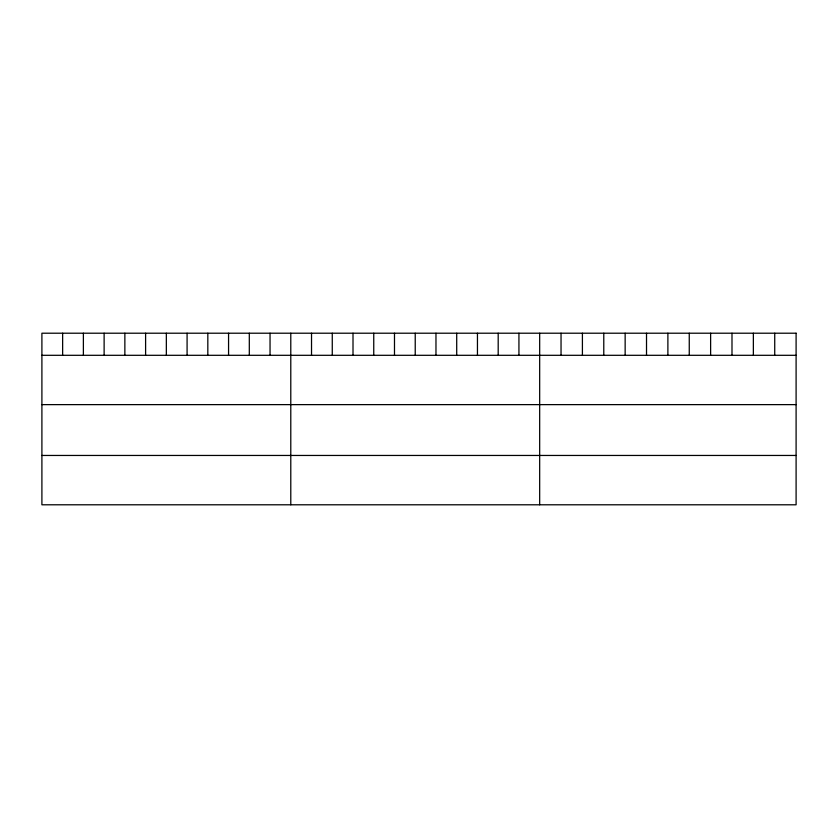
<?xml version="1.0" encoding="UTF-8"?>
<svg xmlns="http://www.w3.org/2000/svg" width="838" height="838" viewBox="0 0 838 838"><rect width="100%" height="100%" fill="white"/><g stroke="black" fill="none" stroke-linecap="round" stroke-linejoin="round"><path stroke-width="1.26" d="M41.9 355.302L796.1 355.302M41.9 404.628L796.1 404.628M41.9 455.453L796.1 455.453M774.731 333.21L774.731 355.302M753.362 333.21L753.362 355.302M731.993 333.21L731.993 355.302M710.624 333.21L710.624 355.302M689.255 333.21L689.255 355.302M667.886 333.21L667.886 355.302M646.517 333.21L646.517 355.302M625.148 333.21L625.148 355.302M603.779 333.21L603.779 355.302M582.41 333.21L582.41 355.302M561.041 333.21L561.041 355.302M539.672 333.21L539.672 504.79M518.932 333.21L518.932 355.302M498.191 333.21L498.191 355.302M477.451 333.21L477.451 355.302M456.71 333.21L456.71 355.302M435.97 333.21L435.97 355.302M415.229 333.21L415.229 355.302M394.489 333.21L394.489 355.302M373.748 333.21L373.748 355.302M353.008 333.21L353.008 355.302M332.267 333.21L332.267 355.302M311.526 333.21L311.526 355.302M290.786 333.21L290.786 504.79M270.046 333.21L270.046 355.302M249.305 333.21L249.305 355.302M228.565 333.21L228.565 355.302M207.824 333.21L207.824 355.302M187.084 333.21L187.084 355.302M166.343 333.21L166.343 355.302M145.603 333.21L145.603 355.302M124.862 333.21L124.862 355.302M104.122 333.21L104.122 355.302M83.381 333.21L83.381 355.302M62.641 333.21L62.641 355.302M796.1 333.21L41.9 333.21L41.9 504.79L796.1 504.79L796.1 333.21"/></g></svg>
